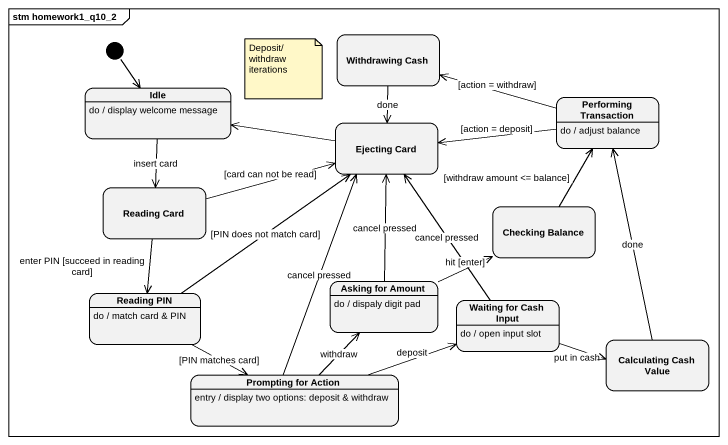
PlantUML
@startuml
mainframe stm homework1_q10_2
hide empty description
state "Withdrawing Cash" as Withdrawing_Cash
state Idle
Idle : do / display welcome message
state "Ejecting Card" as Ejecting_Card
state "Performing Transaction" as Performing_Transaction
Performing_Transaction : do / adjust balance
state "Reading Card" as Reading_Card
state "Checking Balance" as Checking_Balance
state "Asking for Amount" as Asking_for_Amount
Asking_for_Amount : do / dispaly digit pad
state "Reading PIN" as Reading_PIN
Reading_PIN : do / match card & PIN
state "Waiting for Cash Input" as Waiting_for_Cash_Input
Waiting_for_Cash_Input : do / open input slot
state "Calculating Cash Value" as Calculating_Cash_Value
state "Prompting for Action" as Prompting_for_Action
Prompting_for_Action : entry / display two options: deposit & withdraw
[*] --> Idle
Withdrawing_Cash --> Ejecting_Card : done
Idle --> Reading_Card : insert card
Ejecting_Card -left-> Idle
Performing_Transaction -left-> Withdrawing_Cash : [action = withdraw]
Performing_Transaction -left-> Ejecting_Card : [action = deposit]
Reading_Card -right-> Ejecting_Card : [card can not be read]
Reading_Card --> Reading_PIN : enter PIN [succeed in reading card]
Checking_Balance -up-> Performing_Transaction : [withdraw amount <= balance]
Asking_for_Amount -up-> Ejecting_Card : cancel pressed
Asking_for_Amount -right-> Checking_Balance : hit [enter]
Reading_PIN -up-> Ejecting_Card : [PIN does not match card]
Reading_PIN -right-> Prompting_for_Action : [PIN matches card]
Waiting_for_Cash_Input -up-> Ejecting_Card : cancel pressed
Waiting_for_Cash_Input -right-> Calculating_Cash_Value : put in cash
Calculating_Cash_Value -up-> Performing_Transaction : done
Prompting_for_Action -up-> Ejecting_Card : cancel pressed
Prompting_for_Action -up-> Asking_for_Amount : withdraw
Prompting_for_Action -right-> Waiting_for_Cash_Input : deposit
note as N1
  Deposit/withdraw iterations
end note
@enduml
